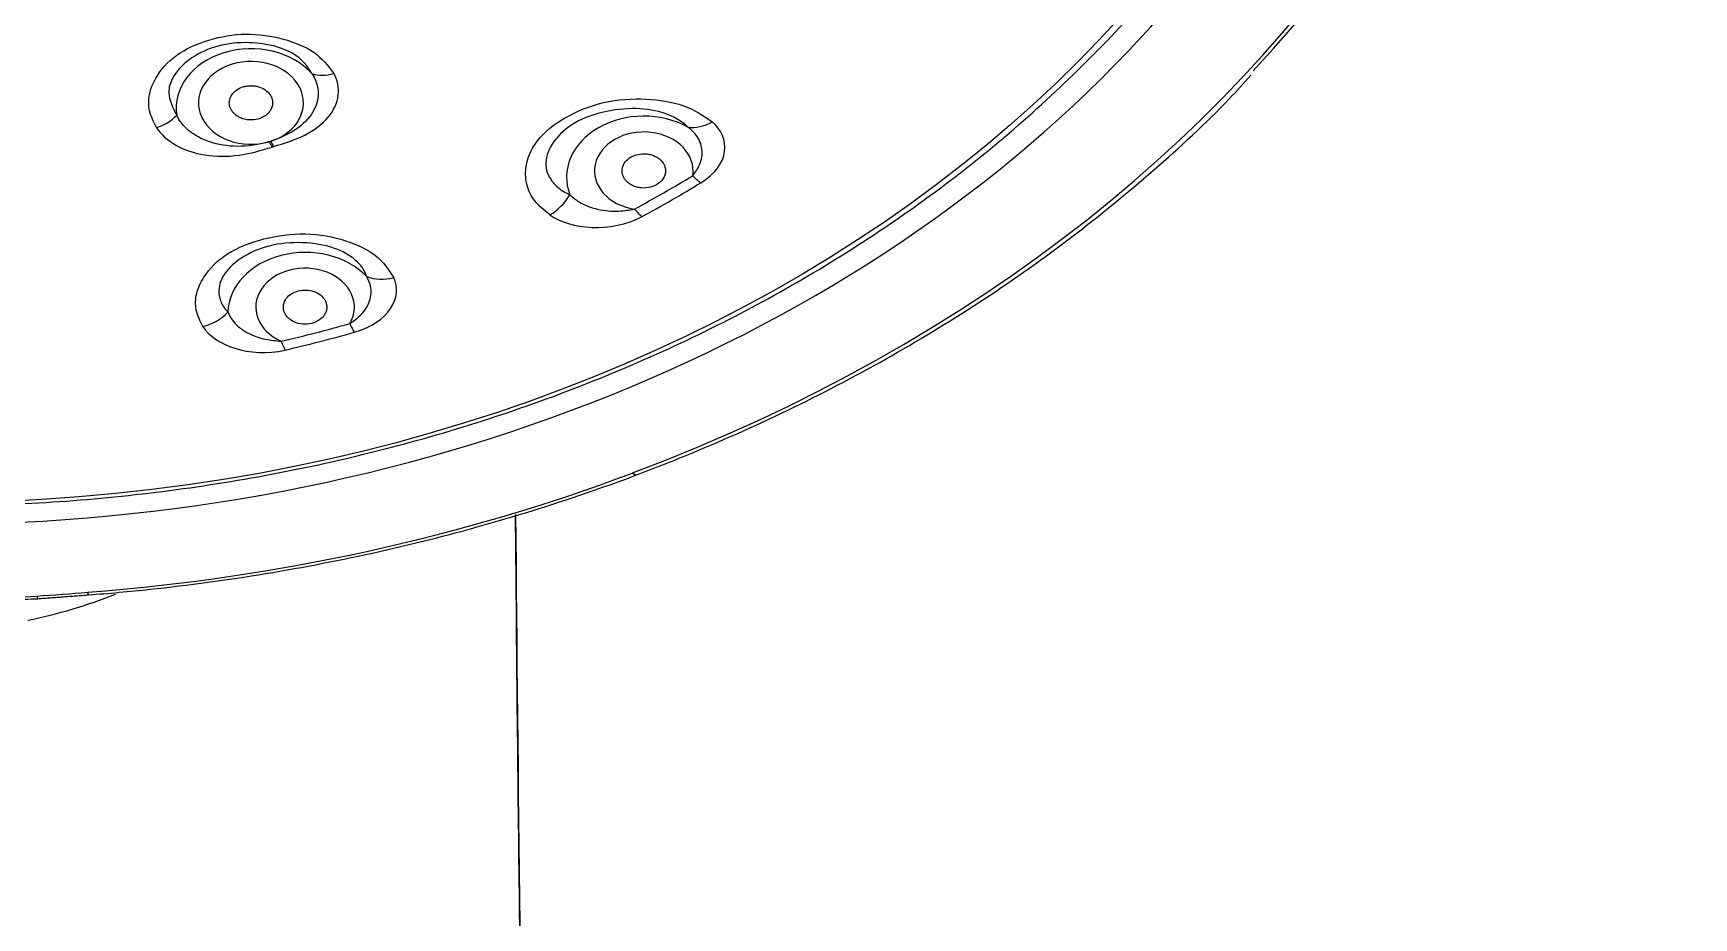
# Model space of a CAD drawing. Extents: x 1425 to 2779, y 0 to 992.
# Drawn here: x 1848.25 to 1886.52, y 600.72 to 621.13 of the extents above; entities that cross this region are included whole.
import ezdxf

# ---------------------------------------------------------------- set-up
doc = ezdxf.new("R2010")
doc.units = 0
doc.header["$LTSCALE"] = 10
doc.header["$MEASUREMENT"] = 0
doc.layers.add('1', color=7, linetype='CONTINUOUS')

msp = doc.modelspace()

# ---------------------------------------------------------------- linework, layer by layer
at = {"layer": '1', "color": 7, "linetype": 'Continuous', "lineweight": -3}
msp.add_line((1862.069, 610.981), (1862.068, 610.983), dxfattribs=at)
for centre, major_axis, ratio, start_param, end_param in [((1845.867, 637.88), (37.699, 0), 0.790155, 5.156583, 10.55138), ((1845.867, 638.163), (-37.999, 0), 0.790155, 2.502798, 3.799488), ((1845.867, 637.072), (-34.52, 0), 0.790155, 2.51406, 3.141593), ((1845.867, 637.072), (-34.52, 0), 0.790155, 0.629497, 2.51406), ((1853.273, 619.406), (-1.723, 0), 0.790155, 3.755386, 6.408591), ((1853.273, 619.52), (1.209, 0), 0.790155, 5.097374, 11.349788), ((1855.102, 620.8), (0.697, 0.393), 0.730817, 3.729164, 4.426027), ((1851.053, 619.56), (0.676, 0.428), 0.72265, 4.3426, 5.039463), ((1862.325, 617.807), (-1.779, 0), 0.790155, 4.102608, 6.578807), ((1862.325, 617.951), (1.136, 0), 0.790155, 6.158549, 10.806051), ((1863.712, 619.845), (0.645, 0.764), 0.716961, 3.558568, 4.236597), ((1845.867, 634.625), (21.709, 0), 0.790155, 5.081131, 5.082845), ((1853.692, 619.115), (-0.234, 0.765), 0.220918, 2.197146, 2.431561), ((1853.727, 619.126), (0.235, -0.765), 0.221897, 5.338424, 5.572839), ((1845.867, 634.638), (21.895, 0), 0.790155, 5.081131, 5.082845), ((1845.867, 635.85), (28.789, 0), 0.790155, 5.31191, 5.369505), ((1863.452, 618.452), (-0.521, 0.854), 0.374386, 2.121555, 2.435444), ((1860.009, 617.719), (0.575, 0.818), 0.690785, 4.125328, 4.803357), ((1845.867, 635.88), (-29.098, 0), 0.790155, 2.170317, 2.227912), ((1862.111, 617.682), (0.475, -0.88), 0.345831, 5.28199, 5.595878), ((1854.52, 614.665), (-1.779, 0), 0.790155, 3.788449, 6.264648), ((1854.52, 614.808), (1.136, 0), 0.790155, 5.84439, 10.491892), ((1856.452, 616.287), (0.903, 0.429), 0.793988, 3.791476, 4.469505), ((1852.099, 615.17), (0.85, 0.528), 0.780226, 4.332022, 5.010051), ((1845.867, 635.85), (28.789, 0), 0.790155, 4.997751, 5.055346), ((1855.548, 615.04), (-0.272, 0.962), 0.206104, 2.201705, 2.515593), ((1853.971, 614.635), (0.226, -0.974), 0.172536, 5.352239, 5.666127), ((1845.867, 635.88), (-29.098, 0), 0.790155, 1.856158, 1.913753), ((1845.867, 637.881), (37.703, 0), 0.790155, 4.809139, 5.156583), ((1861.982, 611.406), (-0.176, 0.468), 0.263385, 2.593299, 3.141268), ((1861.983, 611.405), (-0.176, 0.468), 0.263385, 2.593344, 3.141249), ((1848.328, 608.58), (0.035, -0.499), 0.073615, 5.781862, 6.286869), ((1849.49, 608.668), (0.038, -0.499), 0.059206, 5.781404, 6.31666)]:
    msp.add_ellipse(centre, major_axis=major_axis, ratio=ratio, start_param=start_param, end_param=end_param, dxfattribs=at)
msp.add_ellipse((1845.867, 636.859), major_axis=(33.622, 0), ratio=0.790155, dxfattribs=at)
for points, knots in [([(1818.023, 621.772), (1818.302, 621.44), (1819.081, 620.562), (1820.497, 619.218), (1822.264, 617.754), (1824.17, 616.401), (1826.198, 615.166), (1828.337, 614.055), (1830.576, 613.075), (1832.901, 612.232), (1835.299, 611.529), (1837.758, 610.972), (1840.262, 610.563), (1842.798, 610.304), (1845.351, 610.197), (1847.907, 610.242), (1850.452, 610.44), (1852.971, 610.789), (1855.45, 611.287), (1857.875, 611.931), (1860.232, 612.719), (1862.508, 613.645), (1864.69, 614.704), (1866.765, 615.891), (1868.722, 617.199), (1870.552, 618.618), (1872.23, 620.15), (1873.384, 621.324), (1873.932, 622.007), (1874.021, 622.12)], [0, 0, 0, 0, 0.02283, 0.061557, 0.100301, 0.139057, 0.177824, 0.216598, 0.255377, 0.29416, 0.332945, 0.371732, 0.410519, 0.449308, 0.488097, 0.526887, 0.565678, 0.60447, 0.643263, 0.682058, 0.720853, 0.759649, 0.798445, 0.83724, 0.876031, 0.914818, 0.953596, 0.992363, 1, 1, 1, 1]), ([(1851.097, 618.95), (1851.033, 619.076), (1850.907, 619.32), (1850.911, 619.716), (1851.087, 620.163), (1851.504, 620.645), (1852.277, 620.999), (1853.17, 621.153), (1854.027, 621.019), (1854.784, 620.717), (1855.047, 620.374), (1855.181, 620.2)], [0, 0, 0, 0, 0.087607, 0.169371, 0.250856, 0.377447, 0.501128, 0.621802, 0.747777, 0.872041, 1, 1, 1, 1]), ([(1854.681, 620.19), (1854.63, 620.274), (1854.469, 620.54), (1853.78, 620.94), (1852.871, 620.94), (1851.999, 620.672), (1851.49, 620.284), (1851.326, 619.682), (1851.472, 619.407), (1851.563, 619.235)], [0, 0, 0, 0, 0.080562, 0.253207, 0.499831, 0.500495, 0.747529, 0.843295, 1, 1, 1, 1]), ([(1854.681, 620.19), (1854.846, 619.948), (1854.876, 619.642), (1854.647, 619.21), (1854.525, 619.069), (1854.189, 618.82), (1853.972, 618.712), (1853.727, 618.635)], [0, 0, 0, 0, 0.5, 0.5, 0.75, 0.75, 1, 1, 1, 1]), ([(1853.794, 618.512), (1854.039, 618.587), (1854.29, 618.667), (1854.73, 618.889), (1854.919, 619.03), (1855.318, 619.502), (1855.359, 619.885), (1855.181, 620.2)], [0, 0, 0, 0, 0.25, 0.25, 0.5, 0.5, 1, 1, 1, 1]), ([(1862.158, 610.938), (1862.588, 611.1), (1863.82, 611.586), (1865.803, 612.478), (1868.056, 613.667), (1870.196, 614.98), (1872.216, 616.41), (1874.093, 617.955), (1875.459, 619.212), (1876.155, 619.975), (1876.318, 620.161)], [0, 0, 0, 0, 0.077128, 0.223235, 0.369366, 0.515489, 0.6616, 0.807691, 0.953754, 1, 1, 1, 1]), ([(1852.807, 619.376), (1852.813, 619.364), (1852.827, 619.34), (1852.861, 619.294), (1852.914, 619.241), (1852.993, 619.19), (1853.114, 619.139), (1853.285, 619.114), (1853.49, 619.152), (1853.631, 619.236), (1853.711, 619.325), (1853.753, 619.4), (1853.773, 619.48), (1853.774, 619.561), (1853.758, 619.619), (1853.743, 619.656), (1853.731, 619.68), (1853.692, 619.744), (1853.598, 619.833), (1853.458, 619.893), (1853.337, 619.915), (1853.244, 619.917), (1853.151, 619.906), (1853.034, 619.874), (1852.904, 619.801), (1852.799, 619.673), (1852.767, 619.549), (1852.777, 619.461), (1852.791, 619.412), (1852.802, 619.388), (1852.807, 619.376)], [0, 0, 0, 0, 0.015625, 0.03125, 0.0625, 0.09375, 0.125, 0.1875, 0.25, 0.3125, 0.34375, 0.375, 0.40625, 0.4375, 0.46875, 0.476562, 0.484375, 0.5, 0.5625, 0.625, 0.65625, 0.6875, 0.71875, 0.75, 0.8125, 0.875, 0.9375, 0.96875, 0.984375, 1, 1, 1, 1]), ([(1860.16, 616.935), (1860.035, 617.038), (1859.793, 617.236), (1859.611, 617.611), (1859.581, 618.082), (1859.794, 618.656), (1860.479, 619.205), (1861.397, 619.58), (1862.382, 619.641), (1863.293, 619.496), (1863.696, 619.224), (1863.903, 619.084)], [0, 0, 0, 0, 0.087456, 0.169153, 0.25014, 0.377375, 0.499739, 0.622279, 0.749894, 0.871256, 1, 1, 1, 1]), ([(1853.692, 618.625), (1853.442, 618.55), (1853.195, 618.515), (1852.728, 618.518), (1852.511, 618.555), (1851.943, 618.746), (1851.677, 618.977), (1851.563, 619.235)], [0, 0, 0, 0, 0.25, 0.25, 0.5, 0.5, 1, 1, 1, 1]), ([(1863.344, 618.96), (1863.3, 619), (1863.18, 619.11), (1862.838, 619.285), (1862.062, 619.471), (1861.155, 619.295), (1860.33, 618.821), (1859.95, 618.257), (1860.155, 617.744), (1860.397, 617.511), (1860.564, 617.428), (1860.624, 617.398)], [0, 0, 0, 0, 0.046355, 0.127416, 0.254336, 0.50001, 0.500136, 0.746142, 0.872777, 0.954138, 1, 1, 1, 1]), ([(1851.097, 618.95), (1851.294, 618.639), (1851.707, 618.397), (1852.464, 618.277), (1852.735, 618.277), (1853.263, 618.352), (1853.511, 618.425), (1853.759, 618.501)], [0, 0, 0, 0, 0.5, 0.5, 0.75, 0.75, 1, 1, 1, 1]), ([(1863.452, 617.839), (1863.511, 617.921), (1863.653, 618.118), (1863.695, 618.457), (1863.577, 618.759), (1863.41, 618.903), (1863.344, 618.96)], [0, 0, 0, 0, 0.208279, 0.500324, 0.801781, 1, 1, 1, 1]), ([(1861.921, 617.718), (1861.926, 617.713), (1861.936, 617.702), (1861.959, 617.681), (1862.002, 617.647), (1862.073, 617.606), (1862.168, 617.573), (1862.305, 617.549), (1862.482, 617.563), (1862.669, 617.647), (1862.776, 617.764), (1862.819, 617.871), (1862.829, 617.955), (1862.817, 618.037), (1862.79, 618.101), (1862.763, 618.143), (1862.745, 618.165), (1862.734, 618.179), (1862.724, 618.189), (1862.714, 618.199), (1862.696, 618.217), (1862.633, 618.267), (1862.538, 618.314), (1862.42, 618.341), (1862.298, 618.35), (1862.148, 618.329), (1861.99, 618.256), (1861.873, 618.14), (1861.817, 617.997), (1861.828, 617.873), (1861.87, 617.783), (1861.901, 617.741), (1861.918, 617.721), (1861.921, 617.718)], [0, 0, 0, 0, 0.007812, 0.015625, 0.03125, 0.0625, 0.09375, 0.125, 0.1875, 0.25, 0.3125, 0.34375, 0.375, 0.40625, 0.4375, 0.453125, 0.460938, 0.46875, 0.472656, 0.476562, 0.484375, 0.5, 0.5625, 0.59375, 0.625, 0.6875, 0.75, 0.8125, 0.875, 0.9375, 0.96875, 0.996094, 1, 1, 1, 1]), ([(1860.624, 617.398), (1860.69, 617.34), (1860.857, 617.196), (1861.245, 617.05), (1861.706, 617.001), (1861.992, 617.049), (1862.111, 617.069)], [0, 0, 0, 0, 0.200427, 0.49953, 0.790892, 1, 1, 1, 1]), ([(1852.165, 614.358), (1852.102, 614.485), (1851.98, 614.728), (1851.997, 615.123), (1852.198, 615.573), (1852.666, 616.063), (1853.546, 616.416), (1854.552, 616.549), (1855.467, 616.372), (1856.216, 616.02), (1856.447, 615.669), (1856.566, 615.488)], [0, 0, 0, 0, 0.087456, 0.169153, 0.25014, 0.377375, 0.499739, 0.622279, 0.749894, 0.871256, 1, 1, 1, 1]), ([(1855.939, 615.512), (1855.922, 615.56), (1855.873, 615.691), (1855.661, 615.936), (1855.068, 616.293), (1854.172, 616.342), (1853.203, 616.093), (1852.584, 615.654), (1852.506, 615.125), (1852.602, 614.85), (1852.704, 614.733), (1852.741, 614.691)], [0, 0, 0, 0, 0.046355, 0.127416, 0.254336, 0.50001, 0.500136, 0.746142, 0.872777, 0.954138, 1, 1, 1, 1]), ([(1855.548, 614.427), (1855.637, 614.49), (1855.85, 614.643), (1856.036, 614.953), (1856.062, 615.267), (1855.974, 615.442), (1855.939, 615.512)], [0, 0, 0, 0, 0.208279, 0.500324, 0.801781, 1, 1, 1, 1]), ([(1854.044, 614.686), (1854.047, 614.68), (1854.053, 614.667), (1854.066, 614.641), (1854.094, 614.598), (1854.145, 614.542), (1854.222, 614.487), (1854.343, 614.431), (1854.517, 614.401), (1854.728, 614.436), (1854.875, 614.521), (1854.958, 614.612), (1855, 614.689), (1855.021, 614.77), (1855.02, 614.838), (1855.011, 614.884), (1855.003, 614.909), (1854.997, 614.925), (1854.992, 614.937), (1854.987, 614.95), (1854.976, 614.971), (1854.937, 615.034), (1854.864, 615.102), (1854.762, 615.156), (1854.651, 615.195), (1854.499, 615.211), (1854.32, 615.18), (1854.164, 615.098), (1854.055, 614.977), (1854.016, 614.855), (1854.021, 614.76), (1854.034, 614.712), (1854.043, 614.689), (1854.044, 614.686)], [0, 0, 0, 0, 0.007812, 0.015625, 0.03125, 0.0625, 0.09375, 0.125, 0.1875, 0.25, 0.3125, 0.34375, 0.375, 0.40625, 0.4375, 0.453125, 0.460938, 0.46875, 0.472656, 0.476562, 0.484375, 0.5, 0.5625, 0.59375, 0.625, 0.6875, 0.75, 0.8125, 0.875, 0.9375, 0.96875, 0.996094, 1, 1, 1, 1]), ([(1852.741, 614.691), (1852.776, 614.62), (1852.864, 614.445), (1853.156, 614.214), (1853.562, 614.056), (1853.851, 614.032), (1853.971, 614.022)], [0, 0, 0, 0, 0.200427, 0.49953, 0.790892, 1, 1, 1, 1]), ([(1849.528, 608.169), (1850.002, 608.205), (1851.368, 608.331), (1853.615, 608.636), (1856.243, 609.147), (1858.818, 609.804), (1860.779, 610.431), (1861.879, 610.831), (1862.159, 610.937)], [0, 0, 0, 0, 0.108308, 0.313545, 0.518821, 0.724101, 0.929387, 1, 1, 1, 1]), ([(1862.264, 493.626), (1862.181, 495.798), (1862.018, 500.144), (1861.791, 506.395), (1861.59, 512.107), (1861.423, 517.006), (1861.288, 521.107), (1861.174, 524.652), (1861.073, 527.923), (1860.974, 531.188), (1860.831, 536.034), (1860.652, 542.444), (1860.445, 550.366), (1860.256, 558.114), (1860.081, 565.658), (1859.926, 572.883), (1859.791, 579.722), (1859.7, 584.823), (1859.638, 588.504), (1859.596, 591.14), (1859.55, 594.226), (1859.501, 597.755), (1859.452, 601.681), (1859.407, 605.828), (1859.382, 608.625), (1859.37, 610.012)], [0, 0, 0, 0, 0.053068, 0.106225, 0.152842, 0.1929, 0.226384, 0.253585, 0.280159, 0.307049, 0.334253, 0.400178, 0.466478, 0.532857, 0.596297, 0.659604, 0.720253, 0.776356, 0.796087, 0.819949, 0.848258, 0.881011, 0.91821, 0.95907, 1, 1, 1, 1]), ([(1859.372, 610.023), (1859.421, 603.871), (1859.502, 597.432), (1859.763, 580.85), (1859.973, 570.476), (1860.474, 549.053), (1860.758, 538.133), (1861.443, 515.976), (1861.843, 504.787), (1862.271, 493.625)], [0, 0, 0, 0, 0.181839, 0.181839, 0.454559, 0.454559, 0.72728, 0.72728, 1, 1, 1, 1])]:
    msp.add_open_spline(points, degree=3, knots=knots, dxfattribs=at)
for points, degree in [([(1863.641, 617.676), (1864.322, 618.091), (1864.33, 618.724), (1863.903, 619.084)], 3), ([(1860.16, 616.935), (1860.632, 616.603), (1861.572, 616.513), (1862.285, 616.898)], 3), ([(1855.652, 614.227), (1856.462, 614.455), (1856.774, 615.049), (1856.566, 615.488)], 3), ([(1852.165, 614.358), (1852.429, 613.935), (1853.23, 613.626), (1854.058, 613.818)], 3), ([(1845.867, 608.056), (1846.693, 608.056), (1847.52, 608.084), (1848.341, 608.142)], 3), ([(1848.128, 607.584), (1848.817, 607.724), (1849.495, 607.93), (1850.151, 608.186)], 3), ([(1848.341, 608.142), (1848.73, 608.169), (1849.12, 608.2), (1849.509, 608.23)], 3), ([(1848.363, 608.082), (1849.529, 608.17)], 1), ([(1845.867, 607.995), (1848.363, 608.082)], 1)]:
    msp.add_open_spline(points, degree=degree, dxfattribs=at)

doc.saveas('drawing.dxf')
